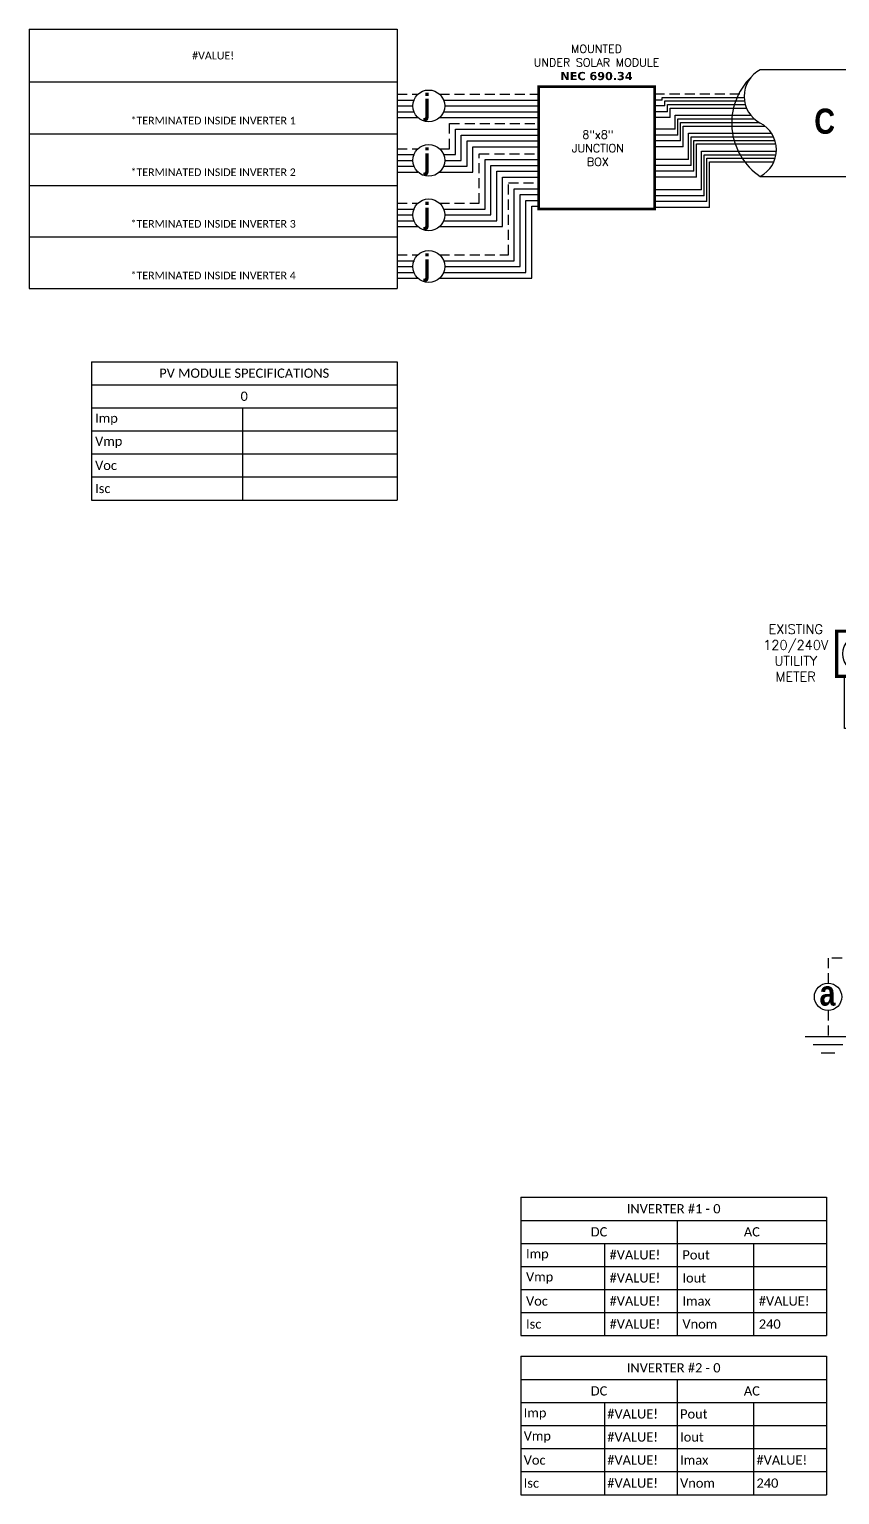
# Model space of a CAD drawing. Header units: feet. Extents: x 8922 to 9730, y 15297 to 15844.
# Drawn here: x 8922 to 9225, y 15297 to 15844 of the extents above; entities that cross this region are included whole.
import ezdxf

# ---------------------------------------------------------------- set-up
doc = ezdxf.new("R2010")
doc.units = ezdxf.units.FT
doc.header["$MEASUREMENT"] = 0
doc.linetypes.add('HIDDEN', pattern=[0.375, 0.25, -0.125])
doc.styles.add('ONE LINE TXT', font='techb___.ttf')
doc.styles.get("Standard").update_dxf_attribs({"font": 'simplex.shx'})

# ---------------------------------------------------------------- blocks, each defined once
blk = doc.blocks.new('*T26')
at = {"color": 9, "linetype": 'ByBlock', "lineweight": 30, "true_color": 0xa7bfde, "transparency": 16777216}
blk.add_line((0, 0), (137.39, 0), dxfattribs=at)
at = {"color": 0, "linetype": 'ByBlock', "lineweight": -2, "transparency": 16777216}
for p, q in [((0, 0), (0, -96.87)), ((137.39, 0), (137.39, -96.87)), ((0, -19.69), (137.39, -19.69)), ((0, -39.01), (137.39, -39.01)), ((0, -58.3), (137.39, -58.3)), ((0, -77.59), (137.39, -77.59)), ((0, -96.87), (137.39, -96.87))]:
    blk.add_line(p, q, dxfattribs=at)
at = {"color": 0, "transparency": 16777216, "char_height": 2.8603, "width": 130.5638, "attachment_point": 5}
for s, insert in [('{\\fCalibri|b0|i0|c0;#VALUE!', (68.69, -9.85)), ('{\\fCalibri|b0|i0|c0;^J^J*TERMINATED INSIDE INVERTER 1', (68.69, -29.35)), ('{\\fCalibri|b0|i0|c0;^J^J*TERMINATED INSIDE INVERTER 2', (68.69, -48.65)), ('{\\fCalibri|b0|i0|c0;^J^J*TERMINATED INSIDE INVERTER 3', (68.69, -67.94)), ('{\\fCalibri|b0|i0|c0;^J^J*TERMINATED INSIDE INVERTER 4', (68.69, -87.23))]:
    blk.add_mtext(s, dxfattribs=dict(at, insert=insert))
blk = doc.blocks.new('breakerPanel')
at = {"linetype": 'Continuous'}
h = blk.add_hatch(color=1, dxfattribs=at)
h.dxf.hatch_style = 1
edge = h.paths.add_edge_path()
edge.add_arc((-42.47, 86.8), 0.291, 0, 360)
h = blk.add_hatch(color=1, dxfattribs=at)
h.dxf.hatch_style = 1
edge = h.paths.add_edge_path()
edge.add_arc((-38.44, 86.8), 0.291, 0, 360)
h = blk.add_hatch(color=1, dxfattribs=at)
h.dxf.hatch_style = 1
edge = h.paths.add_edge_path()
edge.add_arc((-42.47, 77.16), 0.291, 0, 360)
h = blk.add_hatch(color=1, dxfattribs=at)
h.dxf.hatch_style = 1
edge = h.paths.add_edge_path()
edge.add_arc((-38.44, 77.16), 0.291, 0, 360)
h = blk.add_hatch(color=1, dxfattribs=at)
h.dxf.hatch_style = 1
edge = h.paths.add_edge_path()
edge.add_arc((-38.44, 71.16), 0.528, 0, 360)
h = blk.add_hatch(color=1, dxfattribs=at)
h.dxf.hatch_style = 1
edge = h.paths.add_edge_path()
edge.add_arc((-42.47, 67.78), 0.528, 0, 360)
h = blk.add_hatch(color=1, dxfattribs=at)
h.dxf.hatch_style = 1
edge = h.paths.add_edge_path()
edge.add_arc((-38.44, 61.76), 0.528, 0, 360)
h = blk.add_hatch(color=1, dxfattribs=at)
h.dxf.hatch_style = 1
edge = h.paths.add_edge_path()
edge.add_arc((-42.47, 58.38), 0.528, 0, 360)
h = blk.add_hatch(color=1, dxfattribs=at)
h.dxf.hatch_style = 1
edge = h.paths.add_edge_path()
edge.add_arc((-42.47, 48.98), 0.528, 0, 360)
h = blk.add_hatch(color=1, dxfattribs=at)
h.dxf.hatch_style = 1
edge = h.paths.add_edge_path()
edge.add_arc((-38.44, 52.36), 0.528, 0, 360)
h = blk.add_hatch(color=1, dxfattribs=at)
h.dxf.hatch_style = 1
edge = h.paths.add_edge_path()
edge.add_arc((-42.47, 39.58), 0.528, 0, 360)
h = blk.add_hatch(color=1, dxfattribs=at)
h.dxf.hatch_style = 1
edge = h.paths.add_edge_path()
edge.add_arc((-38.44, 42.95), 0.528, 0, 360)
h = blk.add_hatch(color=1, dxfattribs=at)
h.dxf.hatch_style = 1
edge = h.paths.add_edge_path()
edge.add_arc((-38.44, 33.55), 0.528, 0, 360)
h = blk.add_hatch(color=1, dxfattribs=at)
h.dxf.hatch_style = 1
edge = h.paths.add_edge_path()
edge.add_arc((-42.47, 30.17), 0.528, 0, 360)
at = {"color": 155, "true_color": 0x647190}
blk.add_line((-80.92, 126.59), (0, 126.59), dxfattribs=at)
at = {"color": 253, "linetype": 'Continuous'}
for p, q in [((-100.73, 90.2), (-100.73, 109.7)), ((-76.04, 90.2), (-100.73, 90.2)), ((-76.04, 90.2), (-76.04, 22.16)), ((-76.04, 22.16), (-27.25, 22.16)), ((-27.25, 22.16), (-27.25, 17.57)), ((-27.25, 17.57), (-29.89, 17.57)), ((-11.01, 0.16), (-29.89, 0.16)), ((0, 3), (-11.01, 3)), ((-11.01, 3), (-11.01, 0.16))]:
    blk.add_line(p, q, dxfattribs=at)
at = {"color": 10, "linetype": 'Continuous'}
for p, q in [((-94.24, 94.51), (-94.24, 109.7)), ((-42.47, 94.51), (-94.24, 94.51)), ((-42.47, 87.09), (-42.47, 94.51)), ((-42.47, 30.17), (-42.47, 76.87)), ((-35.88, 67.78), (-45.04, 67.78)), ((-35.88, 58.38), (-45.04, 58.38)), ((-35.88, 48.98), (-45.04, 48.98)), ((-35.88, 39.58), (-45.04, 39.58)), ((-35.88, 30.17), (-45.04, 30.17)), ((-10.98, 30.17), (-29.89, 30.17)), ((-10.98, 6), (-10.98, 30.17)), ((0, 6), (-10.98, 6))]:
    blk.add_line(p, q, dxfattribs=at)
at = {"color": 7, "linetype": 'Continuous'}
for p, q in [((-87.75, 98.34), (-87.75, 109.7)), ((-38.44, 98.34), (-87.75, 98.34)), ((-38.44, 87.09), (-38.44, 98.34)), ((-38.44, 61.76), (-38.44, 76.87)), ((-35.88, 71.16), (-45.04, 71.16)), ((-38.44, 71.16), (-35.88, 71.16)), ((-45.04, 61.76), (-35.88, 61.76)), ((-35.88, 61.76), (-45.04, 61.76)), ((-38.44, 52.36), (-38.44, 61.76)), ((-45.04, 52.36), (-35.88, 52.36)), ((-35.88, 52.36), (-45.04, 52.36)), ((-38.44, 42.95), (-38.44, 52.36)), ((-45.04, 42.95), (-35.88, 42.95)), ((-35.88, 42.95), (-45.04, 42.95)), ((-38.44, 33.55), (-38.44, 42.95)), ((-35.88, 33.55), (-45.04, 33.55)), ((-6.96, 9), (-6.96, 33.55))]:
    blk.add_line(p, q, dxfattribs=at)
at = {"lineweight": 50}
blk.add_line((-80.92, 106.95), (0, 106.95), dxfattribs=at)
at = {"color": 7}
for p, q in [((-29.89, 33.55), (-6.96, 33.55)), ((0, 9), (-6.96, 9))]:
    blk.add_line(p, q, dxfattribs=at)
at = {"color": 1, "linetype": 'Continuous'}
for p, q in [((-51.03, -2.51), (-51.03, 20.23)), ((-46.49, 20.23), (-51.03, 20.23)), ((-46.49, 20.23), (-46.49, -2.51)), ((-34.43, -2.43), (-34.43, 20.16)), ((-29.89, 20.16), (-34.43, 20.16)), ((-29.89, 20.16), (-29.89, -2.43)), ((-46.49, -2.51), (-51.03, -2.51)), ((-29.89, -2.43), (-34.43, -2.43))]:
    blk.add_line(p, q, dxfattribs=at)
at = {"color": 4, "linetype": 'Continuous'}
for p, q in [((-47.97, 18.28), (-49.55, 16.71)), ((-31.37, 18.35), (-32.94, 16.78)), ((-47.97, 13.93), (-49.55, 12.36)), ((-31.37, 14), (-32.94, 12.43)), ((-47.97, 9.58), (-49.55, 8.01)), ((-31.37, 9.65), (-32.94, 8.08)), ((-47.97, 5.23), (-49.55, 3.66)), ((-47.97, 0.88), (-49.55, -0.69)), ((-31.37, 5.3), (-32.94, 3.73)), ((-31.37, 0.95), (-32.94, -0.62))]:
    blk.add_line(p, q, dxfattribs=at)
at = {"color": 92, "linetype": 'HIDDEN', "ltscale": 15}
for p, q in [((-51.03, 4.44), (-106.89, 4.44)), ((-106.89, 4.44), (-106.89, -4.87)), ((-75.84, -4.96), (-75.84, 0.09)), ((-75.84, 0.09), (-51.03, 0.09)), ((0, 0), (-6.96, 0)), ((-6.96, -4.96), (-75.84, -4.96)), ((-6.96, 0), (-6.96, -4.96)), ((-106.89, -15.1), (-106.89, -24.84))]:
    blk.add_line(p, q, dxfattribs=at)
at = {"color": 92, "linetype": 'Continuous', "ltscale": 15}
blk.add_line((-34.43, 0.09), (-46.49, 0.09), dxfattribs=at)
at = {"lineweight": 50, "const_width": 1.19}
for points in [[(-103.67, 109.7), (-103.67, 126.59), (-84.82, 126.59), (-84.82, 109.7)], [(-80.92, -9.3), (-80.92, 126.59), (0, 126.59), (0, -9.3)]]:
    blk.add_lwpolyline(points, close=True, dxfattribs=at)
at = {"color": 92, "linetype": 'Continuous', "lineweight": 5, "ltscale": 0.05, "flags": 128}
for points in [[(-45.88, 10.97), (-41.2, 10.97)], [(-43.54, 13.81), (-43.54, 10.97)], [(-42.01, 10.1), (-45.07, 10.1)], [(-42.82, 9.23), (-44.25, 9.23)]]:
    blk.add_lwpolyline(points, dxfattribs=at)
at = {"color": 92, "linetype": 'Continuous', "ltscale": 4, "flags": 128}
for points in [[(-115.37, -24.84), (-98.41, -24.84)], [(-101.35, -27.98), (-112.43, -27.98)], [(-104.29, -31.12), (-109.49, -31.12)]]:
    blk.add_lwpolyline(points, dxfattribs=at)
at = {"linetype": 'Continuous'}
blk.add_circle((-94.24, 118.15), 7.15, dxfattribs=at)
at = {"color": 1, "linetype": 'Continuous'}
for centre, radius in [((-42.47, 86.8), 0.291), ((-38.44, 86.8), 0.291), ((-42.47, 77.16), 0.291), ((-38.44, 77.16), 0.291), ((-38.44, 71.16), 0.528), ((-42.47, 67.78), 0.528), ((-38.44, 61.76), 0.528), ((-42.47, 58.38), 0.528), ((-42.47, 48.98), 0.528), ((-38.44, 52.36), 0.528), ((-42.47, 39.58), 0.528), ((-38.44, 42.95), 0.528), ((-38.44, 33.55), 0.528), ((-42.47, 30.17), 0.528)]:
    blk.add_circle(centre, radius, dxfattribs=at)
at = {"color": 4, "linetype": 'Continuous'}
for centre in [(-48.76, 17.49), (-32.16, 17.57), (-48.76, 13.14), (-32.16, 13.21), (-48.76, 8.79), (-48.76, 4.44), (-32.16, 8.86), (-32.16, 4.51), (-48.76, 0.09), (-32.16, 0.16)]:
    blk.add_circle(centre, 1.11, dxfattribs=at)
at = {"color": 7, "linetype": 'Continuous'}
blk.add_circle((-106.89, -9.99), 5.11, dxfattribs=at)
at = {"color": 1, "linetype": 'Continuous'}
for centre, radius, start, end in [((-50.14, 81.98), 9.06, 327.8708, 32.1292), ((-46.11, 81.98), 9.06, 327.8708, 32.1292), ((-48.03, 68.62), 3.93, 40.3392, 139.6608), ((-32.88, 68.62), 3.93, 40.3392, 139.6608), ((-48.03, 65.24), 3.93, 40.3392, 139.6608), ((-32.88, 65.24), 3.93, 40.3392, 139.6608), ((-48.03, 59.21), 3.93, 40.3392, 139.6608), ((-32.88, 59.21), 3.93, 40.3392, 139.6608), ((-48.03, 55.84), 3.93, 40.3392, 139.6608), ((-32.88, 55.84), 3.93, 40.3392, 139.6608), ((-48.03, 49.81), 3.93, 40.3392, 139.6608), ((-48.03, 46.43), 3.93, 40.3392, 139.6608), ((-32.88, 49.81), 3.93, 40.3392, 139.6608), ((-32.88, 46.43), 3.93, 40.3392, 139.6608), ((-48.03, 40.41), 3.93, 40.3392, 139.6608), ((-32.88, 40.41), 3.93, 40.3392, 139.6608), ((-48.03, 37.03), 3.93, 40.3392, 139.6608), ((-32.88, 37.03), 3.93, 40.3392, 139.6608), ((-48.03, 31.01), 3.93, 40.3392, 139.6608), ((-32.88, 31.01), 3.93, 40.3392, 139.6608), ((-48.03, 27.63), 3.93, 40.3392, 139.6608), ((-32.88, 27.63), 3.93, 40.3392, 139.6608)]:
    blk.add_arc(centre, radius, start, end, dxfattribs=at)
at = {"color": 253, "linetype": 'Continuous', "style": 'ONE LINE TXT'}
blk.add_text('M', height=9.38, dxfattribs=at).set_placement((-98.8, 113.43))
at = {"color": 4, "linetype": 'Continuous'}
blk.add_text('NEUTRAL', height=1.874, rotation=90, dxfattribs=at).set_placement((-35.08, 4.08))
at = {"color": 1, "attachment_point": 5}
for s, width, gutter_width, heights, insert, char_height in [('EXISTING\\P120/240V UTILITY METER', 0.0523, 7.17, [0], (-118.95, 118.48), 3.5433), ('240V', 0.1481, 0.75, [0], (-72.39, 122.54), 3.658), ('1∅', 0.1481, 0.75, [0], (-5.31, 122.54), 3.658), ('serA MAIN BREAKER\\PserA BUSBAR', 72.4998, 0.75, [0], (-39.75, 113.14), 3.6576), ('EXISTING MAIN BREAKER LOAD CENTER\\P2pocA BACK FEED BREAKER W/BREAKER LOCK\\P{\\fVerdana|b1|i0|c0|p34;NEC 690.64}', 79.2627, 97.94, [154.49], (-39.35, -25.39), 3.5433)]:
    blk.add_mtext_dynamic_manual_height_columns(s, width=width, gutter_width=gutter_width, heights=heights, dxfattribs=dict(at, insert=insert, char_height=char_height))
at = {"color": 4, "linetype": 'Continuous', "insert": (-46.25, 82.15), "char_height": 1.874, "attachment_point": 5, "rotation": 90}
blk.add_mtext_dynamic_manual_height_columns('2pserA\\PMAIN', width=0.1481, gutter_width=0.75, heights=[0], dxfattribs=at)
at = {"color": 1, "linetype": 'Continuous', "insert": (-110.08, -3.93), "char_height": 9.3833, "attachment_point": 1, "style": 'ONE LINE TXT'}
blk.add_mtext_dynamic_manual_height_columns('{\\W1;\\C256;a}', width=0.1385, gutter_width=2.13, heights=[0], dxfattribs=at)
blk = doc.blocks.new('*U16')
at = {"color": 7}
blk.add_blockref('breakerPanel', (0, 0), dxfattribs=at)
blk = doc.blocks.new('*T20')
at = {"color": 0, "lineweight": -2, "transparency": 16777216}
for p, q in [((0, 0), (114.19, 0)), ((0, 0), (0, -51.7)), ((114.19, 0), (114.19, -51.7)), ((0, -8.62), (114.19, -8.62)), ((58.43, -8.62), (58.43, -51.7)), ((0, -17.23), (114.19, -17.23)), ((31.22, -17.23), (31.22, -51.7)), ((86.98, -17.23), (86.98, -51.7)), ((0, -25.85), (114.19, -25.85)), ((0, -34.47), (114.19, -34.47)), ((0, -43.08), (114.19, -43.08)), ((0, -51.7), (114.19, -51.7))]:
    blk.add_line(p, q, dxfattribs=at)
at = {"color": 0, "linetype": 'Continuous', "transparency": 16777216, "char_height": 3.4544}
for s, insert, width, attachment_point in [('{\\fCalibri|b0|i0|c0;INVERTER #1 - 0', (57.09, -4.31), 110.3293, 5), ('{\\fCalibri|b0|i0|c0;DC', (29.22, -12.93), 54.5755, 5), ('{\\fCalibri|b0|i0|c0;AC', (86.31, -12.93), 51.8976, 5), ('{\\fCalibri|b0|i0|c0;Imp', (1.93, -21.54), 27.3681, 4), ('{\\fCalibri|b0|i0|c0;#VALUE!', (33.15, -21.54), 23.3513, 4), ('{\\fCalibri|b0|i0|c0;Pout', (60.36, -21.54), 24.6902, 4), ('{\\fCalibri|b0|i0|c0;', (88.91, -21.54), 23.3513, 4), ('{\\fCalibri|b0|i0|c0;Vmp', (1.93, -30.16), 27.3681, 4), ('{\\fCalibri|b0|i0|c0;#VALUE!', (33.15, -30.16), 23.3513, 4), ('{\\fCalibri|b0|i0|c0;Iout', (60.36, -30.16), 24.6902, 4), ('{\\fCalibri|b0|i0|c0;', (88.91, -30.16), 23.3513, 4), ('{\\fCalibri|b0|i0|c0;Voc', (1.93, -38.78), 27.3681, 4), ('{\\fCalibri|b0|i0|c0;#VALUE!', (33.15, -38.78), 23.3513, 4), ('{\\fCalibri|b0|i0|c0;Imax', (60.36, -38.78), 24.6902, 4), ('{\\fCalibri|b0|i0|c0;#VALUE!', (88.91, -38.78), 23.3513, 4), ('{\\fCalibri|b0|i0|c0;Isc', (1.93, -47.39), 27.3681, 4), ('{\\fCalibri|b0|i0|c0;#VALUE!', (33.15, -47.39), 23.3513, 4), ('{\\fCalibri|b0|i0|c0;Vnom', (60.36, -47.39), 24.6902, 4), ('{\\fCalibri|b0|i0|c0;240', (88.91, -47.39), 23.3513, 4)]:
    blk.add_mtext(s, dxfattribs=dict(at, insert=insert, width=width, attachment_point=attachment_point))
blk = doc.blocks.new('*T21')
at = {"color": 0, "lineweight": -2, "transparency": 16777216}
for p, q in [((0, 0), (114.19, 0)), ((0, 0), (0, -51.7)), ((114.19, 0), (114.19, -51.7)), ((0, -8.62), (114.19, -8.62)), ((58.43, -8.62), (58.43, -51.7)), ((0, -17.23), (114.19, -17.23)), ((31.22, -17.23), (31.22, -51.7)), ((86.98, -17.23), (86.98, -51.7)), ((0, -25.85), (114.19, -25.85)), ((0, -34.47), (114.19, -34.47)), ((0, -43.08), (114.19, -43.08)), ((0, -51.7), (114.19, -51.7))]:
    blk.add_line(p, q, dxfattribs=at)
at = {"color": 0, "linetype": 'Continuous', "transparency": 16777216, "char_height": 3.4544}
for s, insert, width, attachment_point in [('{\\fCalibri|b0|i0|c0;INVERTER #2 - 0', (57.09, -4.31), 112.0547, 5), ('{\\fCalibri|b0|i0|c0;DC', (29.22, -12.93), 56.3009, 5), ('{\\fCalibri|b0|i0|c0;AC', (86.31, -12.93), 53.623, 5), ('{\\fCalibri|b0|i0|c0;Imp', (1.07, -21.54), 29.0935, 4), ('{\\fCalibri|b0|i0|c0;#VALUE!', (32.29, -21.54), 25.0767, 4), ('{\\fCalibri|b0|i0|c0;Pout', (59.5, -21.54), 26.4156, 4), ('{\\fCalibri|b0|i0|c0;', (88.04, -21.54), 25.0767, 4), ('{\\fCalibri|b0|i0|c0;Vmp', (1.07, -30.16), 29.0935, 4), ('{\\fCalibri|b0|i0|c0;#VALUE!', (32.29, -30.16), 25.0767, 4), ('{\\fCalibri|b0|i0|c0;Iout', (59.5, -30.16), 26.4156, 4), ('{\\fCalibri|b0|i0|c0;', (88.04, -30.16), 25.0767, 4), ('{\\fCalibri|b0|i0|c0;Voc', (1.07, -38.78), 29.0935, 4), ('{\\fCalibri|b0|i0|c0;#VALUE!', (32.29, -38.78), 25.0767, 4), ('{\\fCalibri|b0|i0|c0;Imax', (59.5, -38.78), 26.4156, 4), ('{\\fCalibri|b0|i0|c0;#VALUE!', (88.04, -38.78), 25.0767, 4), ('{\\fCalibri|b0|i0|c0;Isc', (1.07, -47.39), 29.0935, 4), ('{\\fCalibri|b0|i0|c0;#VALUE!', (32.29, -47.39), 25.0767, 4), ('{\\fCalibri|b0|i0|c0;Vnom', (59.5, -47.39), 26.4156, 4), ('{\\fCalibri|b0|i0|c0;240', (88.04, -47.39), 25.0767, 4)]:
    blk.add_mtext(s, dxfattribs=dict(at, insert=insert, width=width, attachment_point=attachment_point))
blk = doc.blocks.new('*T23')
at = {"color": 0, "lineweight": -2, "transparency": 16777216}
for p, q in [((0, 0), (114.19, 0)), ((0, 0), (0, -51.69)), ((114.19, 0), (114.19, -51.69)), ((0, -8.62), (114.19, -8.62)), ((0, -17.23), (114.19, -17.23)), ((56.41, -17.23), (56.41, -51.69)), ((0, -25.85), (114.19, -25.85)), ((0, -34.46), (114.19, -34.46)), ((0, -43.08), (114.19, -43.08)), ((0, -51.69), (114.19, -51.69))]:
    blk.add_line(p, q, dxfattribs=at)
at = {"color": 0, "linetype": 'Continuous', "transparency": 16777216, "char_height": 3.4544}
for s, insert, width, attachment_point in [('{\\fCalibri|b0|i0|c0;PV MODULE SPECIFICATIONS', (57.09, -4.31), 111.433, 5), ('{\\fCalibri|b0|i0|c0;0', (57.09, -12.92), 111.433, 5), ('{\\fCalibri|b0|i0|c0;Imp', (1.38, -21.54), 53.6551, 4), ('{\\fCalibri|b0|i0|c0;', (57.78, -21.54), 55.0254, 4), ('{\\fCalibri|b0|i0|c0;Vmp', (1.38, -30.15), 53.6551, 4), ('{\\fCalibri|b0|i0|c0;', (57.78, -30.15), 55.0254, 4), ('{\\fCalibri|b0|i0|c0;Voc', (1.38, -38.77), 53.6551, 4), ('{\\fCalibri|b0|i0|c0;', (57.78, -38.77), 55.0254, 4), ('{\\fCalibri|b0|i0|c0;Isc', (1.38, -47.39), 53.6551, 4), ('{\\fCalibri|b0|i0|c0;', (57.78, -47.39), 55.0254, 4)]:
    blk.add_mtext(s, dxfattribs=dict(at, insert=insert, width=width, attachment_point=attachment_point))

msp = doc.modelspace()

# ---------------------------------------------------------------- linework, layer by layer
at = {"color": 7, "linetype": 'Continuous'}
for p, q in [((9243.3, 15829.12), (9195.26, 15829.12)), ((9158.57, 15818.79), (9189.24, 15818.79)), ((9158.57, 15817.79), (9158.57, 15818.79)), ((9059.53, 15817.79), (9066.03, 15817.79)), ((9059.53, 15813.43), (9066.03, 15813.43)), ((9076.92, 15817.79), (9112.44, 15817.79)), ((9076.92, 15813.43), (9112.44, 15813.43)), ((9158.57, 15817.79), (9155.77, 15817.79)), ((9160.54, 15813.43), (9155.77, 15813.43)), ((9160.54, 15816.12), (9189.65, 15816.12)), ((9160.54, 15813.43), (9160.54, 15816.12)), ((9163.5, 15812.11), (9191.71, 15812.11)), ((9163.5, 15806.89), (9163.5, 15812.11)), ((9165.47, 15809.43), (9194.82, 15809.43)), ((9165.47, 15802.52), (9165.47, 15809.43)), ((9081.37, 15797.43), (9081.37, 15806.89)), ((9081.37, 15806.89), (9112.44, 15806.89)), ((9085.74, 15793.07), (9085.74, 15802.52)), ((9085.74, 15802.52), (9112.44, 15802.52)), ((9163.5, 15806.89), (9155.77, 15806.89)), ((9165.47, 15802.52), (9155.77, 15802.52)), ((9168.43, 15805.41), (9199.43, 15805.41)), ((9168.43, 15795.55), (9168.43, 15805.41)), ((9170.41, 15802.74), (9200.73, 15802.74)), ((9170.41, 15791.19), (9170.41, 15802.74)), ((9059.53, 15797.43), (9066.03, 15797.43)), ((9076.92, 15797.43), (9081.37, 15797.43)), ((9173.36, 15784.22), (9173.36, 15798.72)), ((9173.36, 15798.72), (9201.28, 15798.72)), ((9059.53, 15793.07), (9066.03, 15793.07)), ((9076.92, 15793.07), (9085.74, 15793.07)), ((9092.45, 15777.07), (9092.45, 15795.55)), ((9092.45, 15795.55), (9112.44, 15795.55)), ((9096.81, 15772.71), (9096.81, 15791.19)), ((9096.81, 15791.19), (9112.44, 15791.19)), ((9168.43, 15795.55), (9155.77, 15795.55)), ((9170.41, 15791.19), (9155.77, 15791.19)), ((9175.34, 15779.86), (9175.34, 15796.04)), ((9175.34, 15796.04), (9200.83, 15796.04)), ((9195.26, 15789.26), (9243.3, 15789.26)), ((9103.36, 15757.78), (9103.36, 15784.65)), ((9103.36, 15784.65), (9112.44, 15784.65)), ((9107.72, 15753.42), (9107.72, 15780.28)), ((9107.72, 15780.28), (9112.44, 15780.28)), ((9173.36, 15784.22), (9155.77, 15784.22)), ((9175.34, 15779.86), (9155.77, 15779.86)), ((9059.53, 15777.07), (9066.03, 15777.07)), ((9076.92, 15777.07), (9092.45, 15777.07)), ((9059.53, 15772.71), (9066.03, 15772.71)), ((9076.92, 15772.71), (9096.81, 15772.71)), ((9059.53, 15757.78), (9066.03, 15757.78)), ((9059.53, 15753.42), (9066.03, 15753.42)), ((9076.92, 15757.78), (9103.36, 15757.78)), ((9076.92, 15753.42), (9107.72, 15753.42))]:
    msp.add_line(p, q, dxfattribs=at)
at = {"color": 92, "linetype": 'HIDDEN', "ltscale": 15}
for p, q in [((9059.53, 15819.98), (9067.37, 15819.98)), ((9075.43, 15819.98), (9112.44, 15819.98)), ((9155.77, 15820.13), (9189.27, 15820.13)), ((9079.19, 15799.61), (9079.19, 15809.07)), ((9079.19, 15809.07), (9112.44, 15809.07)), ((9059.53, 15799.61), (9067.37, 15799.61)), ((9075.43, 15799.61), (9079.19, 15799.61)), ((9090.27, 15779.25), (9090.27, 15797.74)), ((9090.27, 15797.74), (9112.44, 15797.74)), ((9101.17, 15759.96), (9101.17, 15786.83)), ((9101.17, 15786.83), (9112.44, 15786.83)), ((9059.53, 15779.25), (9067.37, 15779.25)), ((9075.43, 15779.25), (9090.27, 15779.25)), ((9059.53, 15759.96), (9067.37, 15759.96)), ((9075.43, 15759.96), (9101.17, 15759.96))]:
    msp.add_line(p, q, dxfattribs=at)
at = {"color": 253, "linetype": 'Continuous'}
for p, q in [((9059.53, 15815.61), (9065.46, 15815.61)), ((9077.34, 15815.61), (9112.44, 15815.61)), ((9159.56, 15815.61), (9155.77, 15815.61)), ((9159.56, 15817.45), (9189.36, 15817.45)), ((9159.56, 15815.61), (9159.56, 15817.45)), ((9161.53, 15814.78), (9190.12, 15814.78)), ((9161.53, 15811.25), (9161.53, 15814.78)), ((9059.53, 15811.25), (9067.37, 15811.25)), ((9075.43, 15811.25), (9112.44, 15811.25)), ((9161.53, 15811.25), (9155.77, 15811.25)), ((9164.49, 15810.77), (9192.98, 15810.77)), ((9164.49, 15804.7), (9164.49, 15810.77)), ((9166.46, 15808.09), (9196.96, 15808.09)), ((9166.46, 15800.34), (9166.46, 15808.09)), ((9083.55, 15795.25), (9083.55, 15804.7)), ((9083.55, 15804.7), (9112.44, 15804.7)), ((9164.49, 15804.7), (9155.77, 15804.7)), ((9169.42, 15804.07), (9200.19, 15804.07)), ((9169.42, 15793.37), (9169.42, 15804.07)), ((9087.92, 15790.89), (9087.92, 15800.34)), ((9087.92, 15800.34), (9112.44, 15800.34)), ((9166.46, 15800.34), (9155.77, 15800.34)), ((9171.39, 15801.39), (9201.08, 15801.39)), ((9171.39, 15789.01), (9171.39, 15801.39)), ((9174.35, 15782.04), (9174.35, 15797.38)), ((9174.35, 15797.38), (9201.14, 15797.38)), ((9059.53, 15795.25), (9065.46, 15795.25)), ((9059.53, 15790.89), (9067.37, 15790.89)), ((9075.43, 15790.89), (9087.92, 15790.89)), ((9077.34, 15795.25), (9083.55, 15795.25)), ((9094.63, 15774.89), (9094.63, 15793.37)), ((9094.63, 15793.37), (9112.44, 15793.37)), ((9169.42, 15793.37), (9155.77, 15793.37)), ((9176.32, 15777.68), (9176.32, 15794.7)), ((9176.32, 15794.7), (9200.34, 15794.7)), ((9098.99, 15770.52), (9098.99, 15789.01)), ((9098.99, 15789.01), (9112.44, 15789.01)), ((9171.39, 15789.01), (9155.77, 15789.01)), ((9105.54, 15755.6), (9105.54, 15782.46)), ((9105.54, 15782.46), (9112.44, 15782.46)), ((9174.35, 15782.04), (9155.77, 15782.04)), ((9059.53, 15774.89), (9065.46, 15774.89)), ((9077.34, 15774.89), (9094.63, 15774.89)), ((9109.9, 15751.24), (9109.9, 15778.1)), ((9109.9, 15778.1), (9112.44, 15778.1)), ((9176.32, 15777.68), (9155.77, 15777.68)), ((9059.53, 15770.52), (9067.37, 15770.52)), ((9075.43, 15770.52), (9098.99, 15770.52)), ((9059.53, 15755.6), (9065.46, 15755.6)), ((9077.34, 15755.6), (9105.54, 15755.6)), ((9059.53, 15751.24), (9067.37, 15751.24)), ((9075.43, 15751.24), (9109.9, 15751.24))]:
    msp.add_line(p, q, dxfattribs=at)
at = {"lineweight": 50, "const_width": 0.986}
msp.add_lwpolyline([(9155.77, 15777.11), (9112.44, 15777.11), (9112.44, 15822.76), (9155.77, 15822.76)], close=True, dxfattribs=at)
at = {"color": 7, "linetype": 'Continuous'}
for centre in [(9071.4, 15815.61), (9071.4, 15795.25), (9071.4, 15774.89), (9071.4, 15755.6)]:
    msp.add_circle(centre, 5.94, dxfattribs=at)
at = {"linetype": 'Continuous'}
for centre, start, end in [((9200.48, 15819.15), 117.6639, 242.3361), ((9190.04, 15799.22), 297.6639, 62.3361)]:
    msp.add_arc(centre, 11.25, start, end, dxfattribs=at)
at = {"color": 7, "linetype": 'Continuous'}
msp.add_arc((9208.49, 15809.19), 23.92, 133.9732, 236.4265, dxfattribs=at)

# ---------------------------------------------------------------- block references
for name, p in [('*T26', (8922.15, 15844.23)), ('*T23', (8945.35, 15720.04)), ('*T20', (9105.8, 15407.83)), ('*T21', (9105.8, 15348.4))]:
    msp.add_blockref(name, p)
at = {"color": 7}
msp.add_blockref('*U16', (9327.46, 15492.74), dxfattribs=at)

# ---------------------------------------------------------------- texts
at = {"color": 1, "char_height": 3.0435, "attachment_point": 5}
for s, width, insert in [(' \\PMOUNTED \\PUNDER SOLAR MODULE\\P{\\fVerdana|b1|i0|c0|p34;NEC 690.34}', 73.0127, (9134.06, 15834.35)), ('8"x8"  JUNCTION BOX ', 0.4767, (9134.59, 15799.8))]:
    msp.add_mtext_dynamic_manual_height_columns(s, width=width, gutter_width=7.17, heights=[0], dxfattribs=dict(at, insert=insert))
at = {"color": 1, "linetype": 'Continuous', "attachment_point": 1, "style": 'ONE LINE TXT'}
for s, insert, char_height in [('{\\W1;\\C256;j}', (9069.49, 15820.1), 7.8078), ('{\\W1;\\C256;C}', (9215.43, 15814.59), 9.3833), ('{\\W1;\\C256;j}', (9069.49, 15799.74), 7.8078), ('{\\W1;\\C256;j}', (9069.49, 15779.37), 7.8078), ('{\\W1;\\C256;j}', (9069.49, 15760.08), 7.8078)]:
    msp.add_mtext_dynamic_manual_height_columns(s, width=0.1385, gutter_width=2.13, heights=[0], dxfattribs=dict(at, insert=insert, char_height=char_height))

doc.saveas('drawing.dxf')
